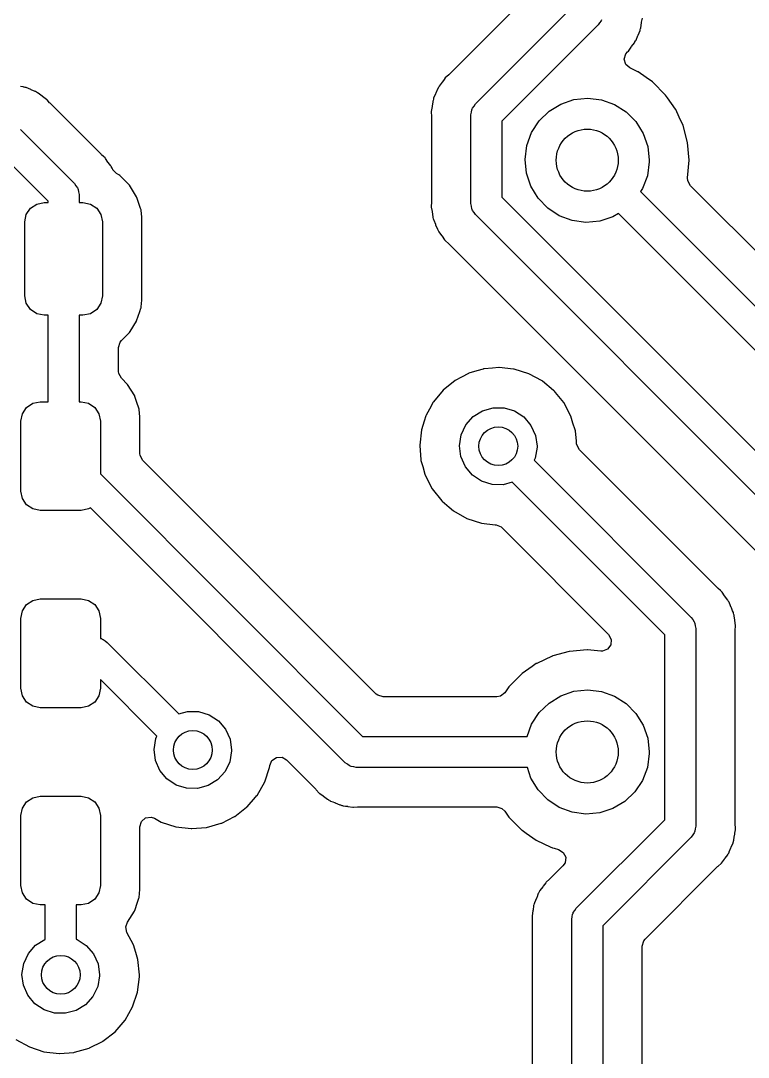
# Model space of a CAD drawing. Extents: x 83 to 135, y -230 to -45.
# Drawn here: x 107.08 to 116.46, y -192.65 to -179.31 of the extents above; entities that cross this region are included whole.
import ezdxf

# ---------------------------------------------------------------- set-up
doc = ezdxf.new("R2010")
doc.units = 0
doc.layers.add('BLACK', color=7, linetype='CONTINUOUS')

msp = doc.modelspace()

# ---------------------------------------------------------------- linework, layer by layer
at = {"layer": 'BLACK', "linetype": 'CONTINUOUS'}
for p, q in [((113.635, -178.962), (112.6, -179.996)), ((112.939, -180.376), (114.18, -179.136)), ((114.521, -179.36), (113.281, -180.601)), ((114.539, -179.332), (114.521, -179.36)), ((114.56, -179.306), (114.539, -179.332)), ((114.563, -179.294), (114.56, -179.306)), ((115.068, -179.406), (115.069, -179.403)), ((115.069, -179.403), (115.071, -179.396)), ((115.071, -179.396), (115.08, -179.333)), ((115.08, -179.333), (115.081, -179.326)), ((115.081, -179.326), (115.091, -179.271)), ((115.009, -179.556), (115.032, -179.496)), ((115.032, -179.496), (115.035, -179.49)), ((115.035, -179.49), (115.047, -179.463)), ((115.047, -179.463), (115.061, -179.432)), ((115.061, -179.432), (115.062, -179.425)), ((115.062, -179.425), (115.063, -179.422)), ((115.063, -179.422), (115.068, -179.406)), ((114.91, -179.696), (114.947, -179.644)), ((114.947, -179.644), (114.951, -179.639)), ((114.951, -179.639), (114.99, -179.588)), ((114.99, -179.588), (114.994, -179.581)), ((114.994, -179.581), (114.995, -179.579)), ((114.995, -179.579), (115.003, -179.564)), ((115.003, -179.564), (115.005, -179.562)), ((115.005, -179.562), (115.009, -179.556)), ((114.857, -179.799), (114.877, -179.731)), ((114.876, -179.868), (114.857, -179.799)), ((114.877, -179.731), (114.9, -179.705)), ((114.9, -179.705), (114.91, -179.696)), ((114.929, -179.914), (114.876, -179.868)), ((115.032, -179.962), (114.929, -179.914)), ((112.535, -180.063), (112.514, -180.093)), ((112.55, -180.04), (112.535, -180.063)), ((112.594, -180.002), (112.55, -180.04)), ((112.6, -179.996), (112.594, -180.002)), ((115.037, -179.964), (115.032, -179.962)), ((115.032, -179.962), (115.032, -179.962)), ((115.138, -180.035), (115.037, -179.964)), ((115.22, -180.093), (115.138, -180.035)), ((107.104, -180.156), (107.074, -180.152)), ((107.111, -180.157), (107.104, -180.156)), ((107.104, -180.156), (107.104, -180.156)), ((107.119, -180.159), (107.111, -180.157)), ((107.121, -180.16), (107.119, -180.159)), ((107.137, -180.165), (107.121, -180.16)), ((107.14, -180.166), (107.137, -180.165)), ((107.147, -180.167), (107.14, -180.166)), ((107.206, -180.193), (107.147, -180.167)), ((107.212, -180.196), (107.206, -180.193)), ((107.264, -180.216), (107.212, -180.196)), ((112.449, -180.188), (112.429, -180.24)), ((112.452, -180.181), (112.449, -180.188)), ((112.449, -180.188), (112.449, -180.188)), ((112.456, -180.174), (112.452, -180.181)), ((112.457, -180.172), (112.456, -180.174)), ((112.466, -180.157), (112.457, -180.172)), ((112.467, -180.155), (112.466, -180.157)), ((112.47, -180.148), (112.467, -180.155)), ((112.51, -180.098), (112.47, -180.148)), ((112.514, -180.093), (112.51, -180.098)), ((115.224, -180.096), (115.22, -180.093)), ((115.22, -180.093), (115.22, -180.093)), ((115.386, -180.258), (115.224, -180.096)), ((107.271, -180.219), (107.264, -180.216)), ((107.264, -180.216), (107.264, -180.216)), ((107.277, -180.223), (107.271, -180.219)), ((107.28, -180.225), (107.277, -180.223)), ((107.295, -180.233), (107.28, -180.225)), ((107.297, -180.234), (107.295, -180.233)), ((107.304, -180.238), (107.297, -180.234)), ((107.335, -180.262), (107.304, -180.238)), ((107.354, -180.277), (107.335, -180.262)), ((107.359, -180.281), (107.354, -180.277)), ((107.412, -180.318), (107.359, -180.281)), ((107.417, -180.323), (107.412, -180.318)), ((107.45, -180.361), (107.417, -180.323)), ((107.417, -180.323), (107.417, -180.323)), ((112.392, -180.333), (112.39, -180.34)), ((112.393, -180.331), (112.392, -180.333)), ((112.398, -180.314), (112.393, -180.331)), ((112.4, -180.304), (112.398, -180.312)), ((112.398, -180.312), (112.398, -180.314)), ((112.426, -180.246), (112.4, -180.304)), ((112.429, -180.24), (112.426, -180.246)), ((114.039, -180.378), (114.208, -180.321)), ((114.208, -180.321), (114.386, -180.302)), ((114.386, -180.302), (114.563, -180.323)), ((114.563, -180.323), (114.731, -180.383)), ((115.389, -180.262), (115.386, -180.258)), ((115.414, -180.297), (115.389, -180.262)), ((115.389, -180.262), (115.389, -180.262)), ((115.518, -180.445), (115.414, -180.297)), ((107.455, -180.367), (107.45, -180.361)), ((108.114, -181.026), (107.455, -180.367)), ((112.38, -180.41), (112.369, -180.473)), ((112.381, -180.404), (112.38, -180.41)), ((112.389, -180.348), (112.381, -180.404)), ((112.39, -180.34), (112.389, -180.348)), ((112.389, -180.348), (112.389, -180.348)), ((112.888, -180.485), (112.892, -180.452)), ((112.892, -180.452), (112.898, -180.442)), ((112.898, -180.442), (112.901, -180.431)), ((112.901, -180.431), (112.922, -180.405)), ((112.922, -180.405), (112.939, -180.376)), ((113.887, -180.472), (114.039, -180.378)), ((114.731, -180.383), (114.881, -180.479)), ((115.52, -180.45), (115.518, -180.445)), ((115.565, -180.546), (115.52, -180.45)), ((115.52, -180.45), (115.52, -180.45)), ((112.369, -180.473), (112.369, -180.481)), ((112.369, -180.481), (112.369, -180.481)), ((112.369, -180.481), (112.372, -180.535)), ((112.372, -180.535), (112.372, -180.542)), ((112.372, -180.542), (112.372, -181.632)), ((112.881, -180.517), (112.888, -180.485)), ((112.881, -181.661), (112.881, -180.517)), ((113.281, -180.601), (113.281, -181.578)), ((113.663, -180.746), (113.76, -180.596)), ((113.76, -180.596), (113.887, -180.472)), ((114.881, -180.479), (115.007, -180.605)), ((115.007, -180.605), (115.101, -180.756)), ((115.614, -180.653), (115.565, -180.546)), ((107.075, -180.707), (107.772, -181.403)), ((115.674, -180.874), (115.614, -180.653)), ((113.602, -180.914), (113.663, -180.746)), ((115.101, -180.756), (115.16, -180.925)), ((113.58, -181.091), (113.602, -180.914)), ((115.16, -180.925), (115.18, -181.102)), ((115.693, -181.102), (115.674, -180.874)), ((107.43, -181.627), (106.851, -181.048)), ((108.119, -181.031), (108.114, -181.026)), ((108.146, -181.055), (108.119, -181.031)), ((108.165, -181.072), (108.146, -181.055)), ((108.17, -181.078), (108.165, -181.072)), ((108.202, -181.125), (108.17, -181.078)), ((108.17, -181.078), (108.17, -181.078)), ((108.205, -181.13), (108.202, -181.125)), ((108.24, -181.175), (108.205, -181.13)), ((113.597, -181.268), (113.58, -181.091)), ((115.18, -181.124), (115.155, -181.301)), ((115.18, -181.102), (115.18, -181.124)), ((115.674, -181.327), (115.693, -181.102)), ((108.244, -181.181), (108.24, -181.175)), ((108.24, -181.175), (108.24, -181.175)), ((108.247, -181.188), (108.244, -181.181)), ((108.249, -181.19), (108.247, -181.188)), ((108.257, -181.205), (108.249, -181.19)), ((108.258, -181.207), (108.257, -181.205)), ((108.262, -181.213), (108.258, -181.207)), ((108.265, -181.22), (108.262, -181.213)), ((108.267, -181.224), (108.265, -181.22)), ((108.312, -181.272), (108.267, -181.224)), ((108.343, -181.292), (108.312, -181.272)), ((113.654, -181.438), (113.597, -181.268)), ((107.772, -181.403), (107.789, -181.431)), ((108.353, -181.298), (108.343, -181.292)), ((108.478, -181.423), (108.353, -181.298)), ((115.155, -181.301), (115.092, -181.468)), ((115.674, -181.33), (115.674, -181.327)), ((115.676, -181.368), (115.674, -181.33)), ((115.71, -181.43), (115.676, -181.368)), ((107.789, -181.431), (107.81, -181.457)), ((107.81, -181.457), (107.813, -181.468)), ((107.813, -181.468), (107.819, -181.478)), ((107.819, -181.478), (107.823, -181.511)), ((107.823, -181.511), (107.83, -181.544)), ((108.572, -181.573), (108.478, -181.423)), ((113.746, -181.59), (113.654, -181.438)), ((115.092, -181.468), (115.066, -181.506)), ((115.066, -181.506), (118.322, -184.761)), ((118.664, -184.384), (115.71, -181.43)), ((107.203, -181.72), (107.284, -181.666)), ((107.284, -181.666), (107.38, -181.647)), ((107.38, -181.647), (107.43, -181.647)), ((107.43, -181.647), (107.43, -181.627)), ((107.83, -181.544), (107.83, -181.647)), ((107.83, -181.647), (107.88, -181.647)), ((107.88, -181.647), (107.976, -181.666)), ((107.976, -181.666), (108.057, -181.72)), ((108.574, -181.58), (108.572, -181.573)), ((108.622, -181.723), (108.574, -181.58)), ((112.372, -181.64), (112.368, -181.698)), ((112.372, -181.632), (112.372, -181.64)), ((112.888, -181.693), (112.881, -181.661)), ((113.281, -181.578), (117.723, -186.02)), ((113.87, -181.718), (113.746, -181.59)), ((107.13, -181.897), (107.149, -181.801)), ((107.149, -181.801), (107.203, -181.72)), ((108.057, -181.72), (108.111, -181.801)), ((108.111, -181.801), (108.13, -181.897)), ((108.628, -181.741), (108.622, -181.723)), ((108.628, -181.748), (108.628, -181.741)), ((108.637, -181.831), (108.628, -181.748)), ((108.628, -181.748), (108.628, -181.748)), ((112.368, -181.698), (112.369, -181.706)), ((112.369, -181.706), (112.369, -181.706)), ((112.369, -181.706), (112.379, -181.761)), ((112.379, -181.761), (112.38, -181.768)), ((112.38, -181.768), (112.388, -181.831)), ((112.892, -181.727), (112.888, -181.693)), ((112.898, -181.736), (112.892, -181.727)), ((112.901, -181.748), (112.898, -181.736)), ((112.921, -181.774), (112.901, -181.748)), ((112.939, -181.802), (112.921, -181.774)), ((117.381, -186.244), (112.939, -181.802)), ((114.019, -181.816), (113.87, -181.718)), ((114.783, -181.788), (114.71, -181.831)), ((117.98, -184.985), (114.783, -181.788)), ((107.13, -182.847), (107.13, -181.897)), ((108.13, -181.897), (108.13, -182.847)), ((108.638, -181.847), (108.637, -181.831)), ((108.638, -182.897), (108.638, -181.847)), ((112.388, -181.831), (112.39, -181.838)), ((112.39, -181.838), (112.391, -181.841)), ((112.391, -181.841), (112.395, -181.857)), ((112.395, -181.857), (112.396, -181.86)), ((112.396, -181.86), (112.398, -181.867)), ((112.398, -181.867), (112.401, -181.874)), ((112.401, -181.874), (112.423, -181.926)), ((112.423, -181.926), (112.426, -181.932)), ((112.426, -181.932), (112.448, -181.991)), ((114.186, -181.878), (114.019, -181.816)), ((114.363, -181.902), (114.186, -181.878)), ((114.541, -181.886), (114.363, -181.902)), ((114.71, -181.831), (114.541, -181.886)), ((112.448, -181.991), (112.453, -181.998)), ((112.453, -181.998), (112.454, -182)), ((112.454, -182), (112.462, -182.015)), ((112.462, -182.015), (112.463, -182.017)), ((112.463, -182.017), (112.466, -182.024)), ((112.466, -182.024), (112.489, -182.053)), ((112.489, -182.053), (112.505, -182.075)), ((112.505, -182.075), (112.509, -182.08)), ((112.509, -182.08), (112.541, -182.127)), ((112.541, -182.127), (112.541, -182.127)), ((112.541, -182.127), (112.545, -182.133)), ((112.545, -182.133), (112.551, -182.138)), ((112.551, -182.138), (112.551, -182.138)), ((112.551, -182.138), (112.592, -182.174)), ((112.592, -182.174), (112.597, -182.179)), ((112.597, -182.179), (116.836, -186.418)), ((107.149, -182.943), (107.13, -182.847)), ((108.13, -182.847), (108.111, -182.943)), ((107.203, -183.024), (107.149, -182.943)), ((108.111, -182.943), (108.057, -183.024)), ((108.626, -183.008), (108.628, -183.002)), ((108.628, -183.002), (108.629, -182.99)), ((108.629, -182.99), (108.638, -182.905)), ((108.638, -182.905), (108.638, -182.897)), ((107.284, -183.078), (107.203, -183.024)), ((107.38, -183.097), (107.284, -183.078)), ((107.43, -183.097), (107.38, -183.097)), ((107.43, -184.212), (107.43, -183.097)), ((107.88, -183.097), (107.83, -183.097)), ((107.83, -183.097), (107.83, -184.212)), ((107.976, -183.078), (107.88, -183.097)), ((108.057, -183.024), (107.976, -183.078)), ((108.572, -183.17), (108.612, -183.05)), ((108.612, -183.05), (108.626, -183.008)), ((108.626, -183.008), (108.626, -183.008)), ((108.487, -183.308), (108.568, -183.176)), ((108.568, -183.176), (108.572, -183.17)), ((108.568, -183.176), (108.568, -183.176)), ((108.376, -183.424), (108.479, -183.32)), ((108.479, -183.32), (108.487, -183.308)), ((108.338, -183.513), (108.359, -183.445)), ((108.338, -183.821), (108.338, -183.513)), ((108.359, -183.445), (108.375, -183.424)), ((108.375, -183.424), (108.376, -183.424)), ((113.037, -183.791), (112.957, -183.815)), ((113.043, -183.79), (113.037, -183.791)), ((113.037, -183.791), (113.037, -183.791)), ((113.049, -183.789), (113.043, -183.79)), ((113.158, -183.779), (113.049, -183.789)), ((113.049, -183.789), (113.049, -183.789)), ((113.24, -183.772), (113.158, -183.779)), ((113.246, -183.772), (113.24, -183.772)), ((113.431, -183.792), (113.246, -183.772)), ((113.246, -183.772), (113.246, -183.772)), ((113.437, -183.792), (113.431, -183.792)), ((113.431, -183.792), (113.431, -183.792)), ((113.626, -183.851), (113.437, -183.792)), ((108.341, -183.848), (108.338, -183.821)), ((108.375, -183.91), (108.341, -183.848)), ((108.453, -183.988), (108.375, -183.91)), ((112.678, -183.937), (112.524, -184.061)), ((112.757, -183.896), (112.678, -183.937)), ((112.848, -183.848), (112.757, -183.896)), ((112.854, -183.845), (112.848, -183.848)), ((112.848, -183.848), (112.848, -183.848)), ((112.957, -183.815), (112.854, -183.845)), ((113.8, -183.945), (113.626, -183.851)), ((108.547, -184.138), (108.453, -183.988)), ((112.524, -184.061), (112.397, -184.212)), ((113.805, -183.949), (113.8, -183.945)), ((113.946, -184.066), (113.805, -183.949)), ((113.805, -183.949), (113.805, -183.949)), ((113.952, -184.071), (113.946, -184.066)), ((113.956, -184.076), (113.952, -184.071)), ((108.549, -184.145), (108.547, -184.138)), ((108.57, -184.208), (108.549, -184.145)), ((108.603, -184.306), (108.57, -184.208)), ((113.97, -184.092), (113.956, -184.076)), ((113.956, -184.076), (113.956, -184.076)), ((114.077, -184.224), (113.97, -184.092)), ((107.099, -184.366), (107.153, -184.285)), ((107.153, -184.285), (107.234, -184.231)), ((107.234, -184.231), (107.33, -184.212)), ((107.33, -184.212), (107.43, -184.212)), ((107.83, -184.212), (107.855, -184.212)), ((107.855, -184.212), (107.951, -184.231)), ((107.951, -184.231), (108.032, -184.285)), ((108.032, -184.285), (108.086, -184.366)), ((108.603, -184.313), (108.603, -184.306)), ((108.613, -184.408), (108.603, -184.313)), ((108.603, -184.313), (108.603, -184.313)), ((112.346, -184.306), (112.302, -184.386)), ((112.394, -184.218), (112.346, -184.306)), ((112.397, -184.212), (112.394, -184.218)), ((112.394, -184.218), (112.394, -184.218)), ((112.909, -184.404), (113.029, -184.329)), ((113.029, -184.329), (113.165, -184.29)), ((113.165, -184.29), (113.307, -184.29)), ((113.307, -184.29), (113.443, -184.331)), ((113.443, -184.331), (113.562, -184.408)), ((114.17, -184.399), (114.077, -184.224)), ((107.08, -184.462), (107.099, -184.366)), ((107.08, -185.362), (107.08, -184.462)), ((108.086, -184.366), (108.105, -184.462)), ((108.105, -184.462), (108.105, -185.142)), ((108.614, -184.412), (108.613, -184.408)), ((108.614, -184.879), (108.614, -184.412)), ((112.278, -184.461), (112.242, -184.574)), ((112.3, -184.392), (112.278, -184.461)), ((112.302, -184.386), (112.3, -184.392)), ((112.3, -184.392), (112.3, -184.392)), ((112.815, -184.51), (112.909, -184.404)), ((113.562, -184.408), (113.654, -184.516)), ((114.196, -184.486), (114.17, -184.399)), ((112.242, -184.574), (112.22, -184.771)), ((112.755, -184.639), (112.815, -184.51)), ((113.654, -184.516), (113.713, -184.645)), ((114.222, -184.572), (114.196, -184.486)), ((114.227, -184.588), (114.222, -184.572)), ((114.24, -184.719), (114.227, -184.588)), ((112.733, -184.779), (112.755, -184.639)), ((113.713, -184.645), (113.733, -184.785)), ((114.243, -184.753), (114.24, -184.719)), ((112.22, -184.771), (112.22, -184.777)), ((112.22, -184.777), (112.236, -184.961)), ((112.752, -184.919), (112.733, -184.779)), ((113.733, -184.797), (113.71, -184.937)), ((113.733, -184.785), (113.733, -184.797)), ((114.246, -184.767), (114.243, -184.753)), ((114.28, -184.83), (114.246, -184.767)), ((116.063, -186.613), (114.28, -184.83)), ((108.616, -184.906), (108.614, -184.879)), ((108.65, -184.968), (108.616, -184.906)), ((111.659, -187.977), (108.65, -184.968)), ((112.236, -184.961), (112.236, -184.968)), ((112.236, -184.968), (112.259, -185.047)), ((112.809, -185.049), (112.752, -184.919)), ((113.71, -184.937), (113.696, -184.965)), ((113.696, -184.965), (115.721, -186.99)), ((108.105, -185.142), (111.485, -188.522)), ((112.259, -185.047), (112.287, -185.143)), ((112.287, -185.143), (112.291, -185.158)), ((112.9, -185.158), (112.809, -185.049)), ((112.291, -185.158), (112.381, -185.334)), ((113.018, -185.236), (112.9, -185.158)), ((113.153, -185.279), (113.018, -185.236)), ((113.414, -185.249), (113.295, -185.281)), ((115.38, -187.214), (113.414, -185.249)), ((107.099, -185.458), (107.08, -185.362)), ((112.381, -185.334), (112.504, -185.489)), ((113.295, -185.281), (113.153, -185.279)), ((107.153, -185.539), (107.099, -185.458)), ((107.234, -185.593), (107.153, -185.539)), ((112.504, -185.489), (112.509, -185.493)), ((112.509, -185.493), (112.509, -185.493)), ((112.509, -185.493), (112.601, -185.571)), ((107.33, -185.612), (107.234, -185.593)), ((107.855, -185.612), (107.33, -185.612)), ((107.951, -185.593), (107.855, -185.612)), ((107.975, -185.577), (107.951, -185.593)), ((111.261, -188.863), (107.975, -185.577)), ((112.601, -185.571), (112.655, -185.617)), ((112.655, -185.617), (112.827, -185.714)), ((112.827, -185.714), (113.016, -185.775)), ((113.016, -185.775), (113.193, -185.796)), ((113.193, -185.796), (113.205, -185.797)), ((113.205, -185.797), (113.271, -185.825)), ((113.271, -185.825), (113.28, -185.833)), ((113.28, -185.833), (114.655, -187.209)), ((116.068, -186.618), (116.063, -186.613)), ((116.099, -186.645), (116.068, -186.618)), ((116.115, -186.659), (116.099, -186.645)), ((116.119, -186.666), (116.115, -186.659)), ((116.151, -186.712), (116.119, -186.666)), ((116.119, -186.666), (116.119, -186.666)), ((116.155, -186.717), (116.151, -186.712)), ((116.189, -186.762), (116.155, -186.717)), ((107.099, -186.906), (107.153, -186.825)), ((107.153, -186.825), (107.234, -186.771)), ((107.234, -186.771), (107.33, -186.752)), ((107.33, -186.752), (107.855, -186.752)), ((107.855, -186.752), (107.951, -186.771)), ((107.951, -186.771), (108.032, -186.825)), ((108.032, -186.825), (108.086, -186.906)), ((116.194, -186.768), (116.189, -186.762)), ((116.189, -186.762), (116.189, -186.762)), ((116.197, -186.775), (116.194, -186.768)), ((116.198, -186.777), (116.197, -186.775)), ((116.206, -186.792), (116.198, -186.777)), ((116.208, -186.794), (116.206, -186.792)), ((116.212, -186.801), (116.208, -186.794)), ((116.215, -186.808), (116.212, -186.801)), ((116.235, -186.86), (116.215, -186.808)), ((116.215, -186.808), (116.215, -186.808)), ((116.237, -186.867), (116.235, -186.86)), ((116.254, -186.904), (116.237, -186.867)), ((107.08, -187.002), (107.099, -186.906)), ((107.08, -187.902), (107.08, -187.002)), ((108.086, -186.906), (108.105, -187.002)), ((108.105, -187.002), (108.105, -187.262)), ((115.721, -186.99), (115.739, -187.018)), ((116.263, -186.925), (116.254, -186.904)), ((116.264, -186.933), (116.263, -186.925)), ((116.265, -186.935), (116.264, -186.933)), ((116.269, -186.951), (116.265, -186.935)), ((116.27, -186.954), (116.269, -186.951)), ((116.273, -186.961), (116.27, -186.954)), ((116.274, -186.969), (116.273, -186.961)), ((116.28, -187.024), (116.274, -186.969)), ((115.739, -187.018), (115.76, -187.045)), ((115.76, -187.045), (115.762, -187.056)), ((115.762, -187.056), (115.768, -187.066)), ((115.768, -187.066), (115.772, -187.099)), ((115.772, -187.099), (115.78, -187.131)), ((115.78, -187.131), (115.78, -189.678)), ((116.281, -187.031), (116.28, -187.024)), ((116.292, -187.094), (116.281, -187.031)), ((116.288, -187.152), (116.292, -187.102)), ((116.292, -187.102), (116.292, -187.094)), ((116.292, -187.102), (116.292, -187.102)), ((108.105, -187.262), (108.118, -187.263)), ((108.118, -187.263), (108.127, -187.269)), ((108.127, -187.269), (108.139, -187.272)), ((108.139, -187.272), (108.165, -187.293)), ((114.655, -187.209), (114.689, -187.272)), ((114.689, -187.272), (114.684, -187.342)), ((115.38, -189.595), (115.38, -187.214)), ((116.288, -187.16), (116.288, -187.152)), ((116.288, -189.653), (116.288, -187.16)), ((108.165, -187.293), (108.193, -187.311)), ((108.193, -187.311), (109.116, -188.233)), ((114.38, -187.409), (114.152, -187.428)), ((114.385, -187.409), (114.38, -187.409)), ((114.555, -187.424), (114.385, -187.409)), ((114.642, -187.399), (114.575, -187.424)), ((114.684, -187.342), (114.642, -187.399)), ((113.926, -187.49), (113.728, -187.582)), ((113.931, -187.488), (113.926, -187.49)), ((113.926, -187.49), (113.926, -187.49)), ((113.936, -187.486), (113.931, -187.488)), ((114.147, -187.43), (113.936, -187.486)), ((113.936, -187.486), (113.936, -187.486)), ((114.152, -187.428), (114.147, -187.43)), ((114.147, -187.43), (114.147, -187.43)), ((114.575, -187.424), (114.555, -187.424)), ((113.668, -187.623), (113.54, -187.713)), ((113.723, -187.584), (113.668, -187.623)), ((113.728, -187.582), (113.723, -187.584)), ((113.728, -187.582), (113.728, -187.582)), ((108.834, -188.517), (108.105, -187.788)), ((108.105, -187.788), (108.105, -187.902)), ((113.536, -187.716), (113.374, -187.878)), ((113.54, -187.713), (113.536, -187.716)), ((113.54, -187.713), (113.54, -187.713)), ((107.099, -187.998), (107.08, -187.902)), ((108.105, -187.902), (108.086, -187.998)), ((113.371, -187.882), (113.316, -187.96)), ((113.374, -187.878), (113.371, -187.882)), ((113.371, -187.882), (113.371, -187.882)), ((114.039, -187.998), (114.208, -187.941)), ((114.208, -187.941), (114.386, -187.922)), ((114.386, -187.922), (114.563, -187.943)), ((114.563, -187.943), (114.731, -188.003)), ((107.153, -188.079), (107.099, -187.998)), ((107.234, -188.133), (107.153, -188.079)), ((108.032, -188.079), (107.951, -188.133)), ((108.086, -187.998), (108.032, -188.079)), ((111.68, -187.993), (111.659, -187.977)), ((111.748, -188.013), (111.68, -187.993)), ((113.213, -188.013), (111.748, -188.013)), ((113.261, -188.004), (113.213, -188.013)), ((113.316, -187.96), (113.261, -188.004)), ((113.887, -188.092), (114.039, -187.998)), ((114.731, -188.003), (114.881, -188.099)), ((107.33, -188.152), (107.234, -188.133)), ((107.855, -188.152), (107.33, -188.152)), ((107.951, -188.133), (107.855, -188.152)), ((109.116, -188.233), (109.228, -188.201)), ((109.228, -188.201), (109.37, -188.202)), ((109.37, -188.202), (109.506, -188.243)), ((113.76, -188.216), (113.887, -188.092)), ((114.881, -188.099), (115.007, -188.225)), ((109.506, -188.243), (109.625, -188.32)), ((109.625, -188.32), (109.717, -188.427)), ((113.663, -188.366), (113.76, -188.216)), ((115.007, -188.225), (115.101, -188.376)), ((109.717, -188.427), (109.776, -188.556)), ((113.607, -188.522), (113.663, -188.366)), ((115.101, -188.376), (115.16, -188.545)), ((108.796, -188.69), (108.818, -188.55)), ((108.818, -188.55), (108.834, -188.517)), ((109.776, -188.556), (109.796, -188.697)), ((111.485, -188.522), (113.607, -188.522)), ((115.16, -188.545), (115.18, -188.722)), ((108.815, -188.831), (108.796, -188.69)), ((109.796, -188.709), (109.773, -188.849)), ((109.796, -188.697), (109.796, -188.709)), ((115.18, -188.744), (115.155, -188.921)), ((115.18, -188.722), (115.18, -188.744)), ((108.872, -188.961), (108.815, -188.831)), ((109.773, -188.849), (109.711, -188.976)), ((110.288, -188.896), (110.316, -188.831)), ((110.316, -188.831), (110.375, -188.792)), ((110.375, -188.792), (110.446, -188.791)), ((110.446, -188.791), (110.502, -188.823)), ((110.502, -188.823), (110.881, -189.203)), ((111.289, -188.881), (111.261, -188.863)), ((111.315, -188.902), (111.289, -188.881)), ((108.963, -189.069), (108.872, -188.961)), ((109.711, -188.976), (109.616, -189.081)), ((110.222, -189.109), (110.284, -188.921)), ((110.284, -188.921), (110.287, -188.903)), ((110.287, -188.903), (110.288, -188.896)), ((111.327, -188.905), (111.315, -188.902)), ((111.336, -188.911), (111.327, -188.905)), ((111.37, -188.915), (111.336, -188.911)), ((111.402, -188.922), (111.37, -188.915)), ((113.609, -188.922), (111.402, -188.922)), ((113.654, -189.058), (113.609, -188.922)), ((115.155, -188.921), (115.092, -189.088)), ((109.081, -189.148), (108.963, -189.069)), ((109.216, -189.19), (109.081, -189.148)), ((109.616, -189.081), (109.495, -189.155)), ((110.124, -189.281), (110.222, -189.109)), ((113.746, -189.21), (113.654, -189.058)), ((115.092, -189.088), (114.993, -189.236)), ((109.358, -189.193), (109.216, -189.19)), ((109.495, -189.155), (109.358, -189.193)), ((110.12, -189.285), (110.124, -189.281)), ((110.881, -189.203), (110.887, -189.209)), ((110.887, -189.209), (110.925, -189.252)), ((110.925, -189.252), (110.931, -189.257)), ((110.931, -189.257), (110.977, -189.289)), ((113.87, -189.338), (113.746, -189.21)), ((114.993, -189.236), (114.864, -189.359)), ((107.099, -189.446), (107.153, -189.365)), ((107.153, -189.365), (107.234, -189.311)), ((107.234, -189.311), (107.33, -189.292)), ((107.33, -189.292), (107.855, -189.292)), ((107.855, -189.292), (107.951, -189.311)), ((107.951, -189.311), (108.032, -189.365)), ((108.032, -189.365), (108.086, -189.446)), ((109.995, -189.43), (110.105, -189.303)), ((110.105, -189.303), (110.12, -189.285)), ((110.12, -189.285), (110.12, -189.285)), ((110.977, -189.289), (110.982, -189.293)), ((110.982, -189.293), (111.033, -189.332)), ((111.033, -189.332), (111.04, -189.336)), ((111.04, -189.336), (111.042, -189.337)), ((111.042, -189.337), (111.057, -189.345)), ((111.057, -189.345), (111.059, -189.347)), ((111.059, -189.347), (111.065, -189.351)), ((111.065, -189.351), (111.072, -189.354)), ((111.072, -189.354), (111.072, -189.354)), ((111.072, -189.354), (111.1, -189.365)), ((111.1, -189.365), (111.124, -189.374)), ((111.124, -189.374), (111.125, -189.374)), ((111.125, -189.374), (111.131, -189.377)), ((111.131, -189.377), (111.189, -189.403)), ((111.189, -189.403), (111.197, -189.404)), ((111.197, -189.404), (111.199, -189.405)), ((111.199, -189.405), (111.215, -189.41)), ((111.215, -189.41), (111.218, -189.411)), ((111.218, -189.411), (111.225, -189.413)), ((111.225, -189.413), (111.233, -189.414)), ((111.233, -189.414), (111.233, -189.414)), ((111.233, -189.414), (111.265, -189.419)), ((114.019, -189.436), (113.87, -189.338)), ((114.864, -189.359), (114.71, -189.451)), ((107.08, -189.542), (107.099, -189.446)), ((107.08, -190.442), (107.08, -189.542)), ((108.086, -189.446), (108.105, -189.542)), ((108.105, -189.542), (108.105, -190.442)), ((109.839, -189.552), (109.989, -189.435)), ((109.989, -189.435), (109.99, -189.434)), ((109.99, -189.434), (109.995, -189.43)), ((111.265, -189.419), (111.288, -189.422)), ((111.288, -189.422), (111.295, -189.423)), ((111.295, -189.423), (111.358, -189.434)), ((111.358, -189.434), (111.365, -189.434)), ((111.365, -189.434), (111.42, -189.431)), ((111.365, -189.434), (111.365, -189.434)), ((111.42, -189.431), (111.427, -189.43)), ((111.427, -189.43), (113.213, -189.43)), ((113.213, -189.43), (113.281, -189.451)), ((113.281, -189.451), (113.316, -189.484)), ((113.316, -189.484), (113.369, -189.56)), ((114.186, -189.498), (114.019, -189.436)), ((114.363, -189.522), (114.186, -189.498)), ((114.541, -189.506), (114.363, -189.522)), ((114.71, -189.451), (114.541, -189.506)), ((108.614, -189.685), (108.634, -189.617)), ((108.634, -189.617), (108.687, -189.571)), ((108.687, -189.571), (108.757, -189.56)), ((108.757, -189.56), (108.801, -189.575)), ((108.801, -189.575), (108.89, -189.625)), ((108.89, -189.625), (109.079, -189.686)), ((109.472, -189.695), (109.663, -189.641)), ((109.663, -189.641), (109.668, -189.639)), ((109.668, -189.639), (109.834, -189.555)), ((109.668, -189.639), (109.668, -189.639)), ((109.834, -189.555), (109.839, -189.552)), ((109.834, -189.555), (109.834, -189.555)), ((113.369, -189.56), (113.374, -189.566)), ((113.374, -189.566), (113.536, -189.728)), ((114.239, -190.736), (115.38, -189.595)), ((115.78, -189.678), (115.772, -189.711)), ((116.288, -189.66), (116.288, -189.653)), ((116.29, -189.691), (116.288, -189.66)), ((108.614, -190.492), (108.614, -189.685)), ((109.079, -189.686), (109.275, -189.71)), ((109.275, -189.71), (109.281, -189.709)), ((109.281, -189.709), (109.466, -189.695)), ((109.281, -189.709), (109.281, -189.709)), ((109.466, -189.695), (109.466, -189.695)), ((109.466, -189.695), (109.472, -189.695)), ((113.536, -189.728), (113.54, -189.731)), ((113.54, -189.731), (113.54, -189.731)), ((113.54, -189.731), (113.592, -189.767)), ((113.592, -189.767), (113.723, -189.86)), ((115.739, -189.791), (115.721, -189.819)), ((115.76, -189.765), (115.739, -189.791)), ((115.762, -189.754), (115.76, -189.765)), ((115.768, -189.744), (115.762, -189.754)), ((115.772, -189.711), (115.768, -189.744)), ((116.271, -189.855), (116.279, -189.792)), ((116.279, -189.792), (116.28, -189.785)), ((116.28, -189.785), (116.283, -189.767)), ((116.283, -189.767), (116.292, -189.723)), ((116.292, -189.723), (116.29, -189.691)), ((113.723, -189.86), (113.728, -189.862)), ((113.728, -189.862), (113.728, -189.862)), ((113.728, -189.862), (113.903, -189.943)), ((113.903, -189.943), (113.931, -189.956)), ((115.721, -189.819), (114.58, -190.96)), ((116.232, -189.955), (116.234, -189.949)), ((116.234, -189.949), (116.261, -189.891)), ((116.261, -189.891), (116.262, -189.884)), ((116.262, -189.884), (116.263, -189.881)), ((116.263, -189.881), (116.267, -189.865)), ((116.267, -189.865), (116.268, -189.862)), ((116.268, -189.862), (116.271, -189.855)), ((113.931, -189.956), (113.936, -189.958)), ((113.936, -189.958), (113.936, -189.958)), ((113.936, -189.958), (113.954, -189.963)), ((113.954, -189.963), (114.01, -189.978)), ((114.01, -189.978), (114.071, -190.015)), ((114.071, -190.015), (114.102, -190.078)), ((114.102, -190.078), (114.094, -190.149)), ((116.156, -190.091), (116.19, -190.047)), ((116.19, -190.047), (116.193, -190.04)), ((116.193, -190.04), (116.194, -190.038)), ((116.194, -190.038), (116.203, -190.024)), ((116.203, -190.024), (116.204, -190.021)), ((116.204, -190.021), (116.209, -190.015)), ((116.209, -190.015), (116.211, -190.008)), ((116.211, -190.008), (116.232, -189.955)), ((116.211, -190.008), (116.211, -190.008)), ((114.067, -190.188), (113.899, -190.356)), ((114.094, -190.149), (114.067, -190.188)), ((115.125, -191.134), (116.06, -190.199)), ((116.06, -190.199), (116.066, -190.193)), ((116.066, -190.193), (116.104, -190.16)), ((116.104, -190.16), (116.11, -190.155)), ((116.11, -190.155), (116.147, -190.103)), ((116.147, -190.103), (116.151, -190.098)), ((116.151, -190.098), (116.156, -190.091)), ((107.099, -190.538), (107.08, -190.442)), ((108.105, -190.442), (108.086, -190.538)), ((113.809, -190.457), (113.77, -190.507)), ((113.813, -190.452), (113.809, -190.457)), ((113.845, -190.406), (113.813, -190.452)), ((113.85, -190.4), (113.845, -190.406)), ((113.893, -190.362), (113.85, -190.4)), ((113.899, -190.356), (113.893, -190.362)), ((107.153, -190.619), (107.099, -190.538)), ((108.086, -190.538), (108.032, -190.619)), ((108.583, -190.657), (108.601, -190.603)), ((108.601, -190.603), (108.603, -190.597)), ((108.601, -190.603), (108.601, -190.603)), ((108.603, -190.597), (108.614, -190.492)), ((113.725, -190.606), (113.699, -190.664)), ((113.728, -190.599), (113.725, -190.606)), ((113.748, -190.547), (113.728, -190.599)), ((113.751, -190.54), (113.748, -190.547)), ((113.748, -190.547), (113.748, -190.547)), ((113.755, -190.534), (113.751, -190.54)), ((113.757, -190.531), (113.755, -190.534)), ((113.765, -190.517), (113.757, -190.531)), ((113.766, -190.514), (113.765, -190.517)), ((113.77, -190.507), (113.766, -190.514)), ((107.234, -190.673), (107.153, -190.619)), ((107.33, -190.692), (107.234, -190.673)), ((107.392, -190.692), (107.33, -190.692)), ((107.392, -191.135), (107.392, -190.692)), ((107.855, -190.692), (107.792, -190.692)), ((107.792, -190.692), (107.792, -191.135)), ((107.951, -190.673), (107.855, -190.692)), ((108.032, -190.619), (107.951, -190.673)), ((108.547, -190.765), (108.583, -190.657)), ((113.689, -190.7), (113.681, -190.759)), ((113.691, -190.693), (113.689, -190.7)), ((113.692, -190.69), (113.691, -190.693)), ((113.697, -190.674), (113.692, -190.69)), ((113.698, -190.671), (113.697, -190.674)), ((113.699, -190.664), (113.698, -190.671)), ((114.221, -190.764), (114.239, -190.736)), ((108.454, -190.915), (108.543, -190.771)), ((108.543, -190.771), (108.547, -190.765)), ((108.543, -190.771), (108.543, -190.771)), ((113.679, -190.77), (113.668, -190.832)), ((113.668, -190.832), (113.668, -190.84)), ((113.668, -190.84), (113.668, -190.84)), ((113.668, -190.84), (113.671, -190.895)), ((113.68, -190.763), (113.679, -190.77)), ((113.681, -190.759), (113.68, -190.763)), ((114.18, -190.877), (114.187, -190.844)), ((114.18, -195.57), (114.18, -190.877)), ((114.187, -190.844), (114.191, -190.811)), ((114.191, -190.811), (114.197, -190.801)), ((114.197, -190.801), (114.2, -190.79)), ((114.2, -190.79), (114.221, -190.764)), ((108.432, -190.976), (108.456, -190.916)), ((108.446, -191.046), (108.432, -190.976)), ((108.456, -190.916), (108.454, -190.915)), ((113.671, -190.895), (113.671, -190.902)), ((113.671, -190.902), (113.671, -195.175)), ((114.58, -190.96), (114.58, -195.569)), ((107.27, -191.211), (107.39, -191.136)), ((107.39, -191.136), (107.392, -191.135)), ((107.792, -191.135), (107.804, -191.138)), ((107.804, -191.138), (107.923, -191.215)), ((108.531, -191.206), (108.446, -191.046)), ((115.109, -191.155), (115.125, -191.134)), ((107.176, -191.318), (107.27, -191.211)), ((107.923, -191.215), (108.016, -191.323)), ((108.561, -191.306), (108.531, -191.206)), ((115.088, -191.223), (115.109, -191.155)), ((115.088, -195.175), (115.088, -191.223)), ((107.116, -191.446), (107.176, -191.318)), ((108.016, -191.323), (108.074, -191.452)), ((108.579, -191.365), (108.561, -191.306)), ((108.588, -191.395), (108.579, -191.365)), ((108.608, -191.592), (108.588, -191.395)), ((107.094, -191.586), (107.116, -191.446)), ((108.074, -191.452), (108.094, -191.592)), ((107.113, -191.727), (107.094, -191.586)), ((108.094, -191.604), (108.071, -191.744)), ((108.094, -191.592), (108.094, -191.604)), ((108.583, -191.817), (108.607, -191.62)), ((108.607, -191.62), (108.608, -191.592)), ((107.17, -191.856), (107.113, -191.727)), ((108.071, -191.744), (108.009, -191.872)), ((108.52, -192.004), (108.583, -191.817)), ((107.261, -191.965), (107.17, -191.856)), ((108.009, -191.872), (107.914, -191.977)), ((107.379, -192.043), (107.261, -191.965)), ((107.514, -192.086), (107.379, -192.043)), ((107.793, -192.051), (107.656, -192.088)), ((107.914, -191.977), (107.793, -192.051)), ((108.422, -192.176), (108.52, -192.004)), ((107.656, -192.088), (107.514, -192.086)), ((108.293, -192.326), (108.422, -192.176)), ((108.137, -192.448), (108.293, -192.326)), ((107.016, -192.424), (107.189, -192.521)), ((107.966, -192.534), (108.132, -192.451)), ((108.132, -192.451), (108.137, -192.448)), ((108.132, -192.451), (108.132, -192.451)), ((107.189, -192.521), (107.377, -192.582)), ((107.377, -192.582), (107.573, -192.605)), ((107.573, -192.605), (107.579, -192.605)), ((107.579, -192.605), (107.764, -192.591)), ((107.579, -192.605), (107.579, -192.605)), ((107.764, -192.591), (107.77, -192.59)), ((107.764, -192.591), (107.764, -192.591)), ((107.77, -192.59), (107.961, -192.537)), ((107.961, -192.537), (107.966, -192.534)), ((107.966, -192.534), (107.966, -192.534))]:
    msp.add_line(p, q, dxfattribs=at)
at = {"layer": 'BLACK'}
for centre, radius in [((114.38, -181.102), 0.4), ((113.233, -184.785), 0.25), ((114.38, -188.722), 0.4), ((109.296, -188.697), 0.25), ((107.594, -191.592), 0.25)]:
    msp.add_circle(centre, radius, dxfattribs=at)

doc.saveas('drawing.dxf')
